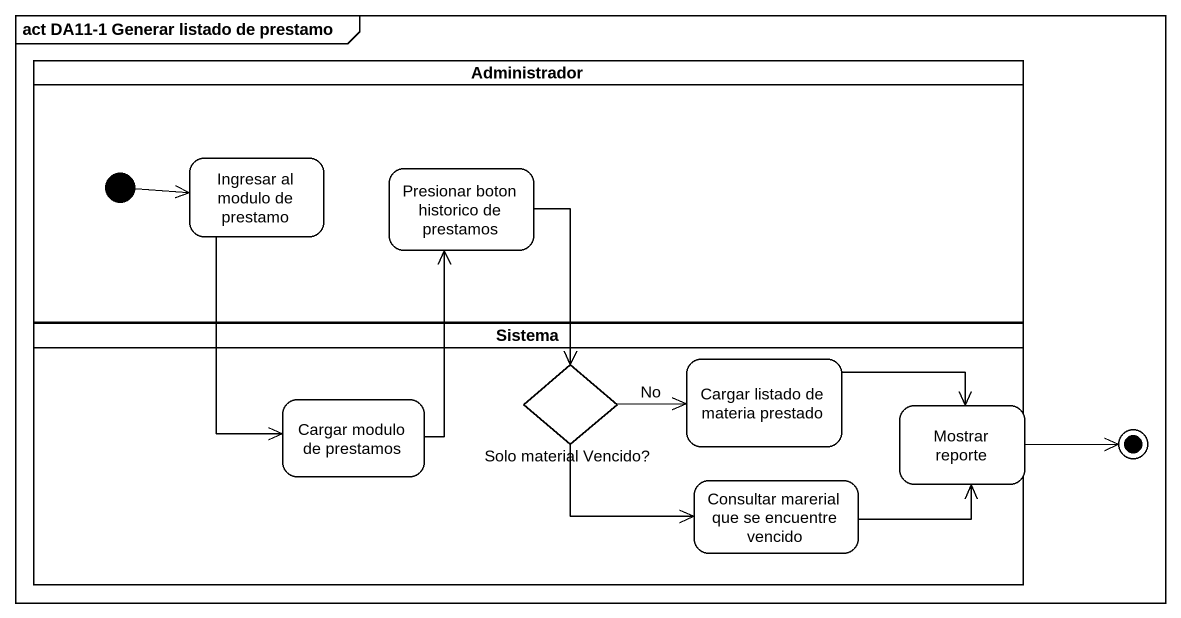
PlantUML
@startuml
mainframe act DA11-1 Generar listado de prestamo
hide empty description
state Administrador <<partition>> {
  state "Ingresar al modulo de prestamo" as Ingresar_al_modulo_de
  state "Presionar boton historico de prestamos" as Presionar_boton_historico
  [*] -right-> Ingresar_al_modulo_de
}
state Sistema <<partition>> {
  state "Solo material Vencido?" as Solo_material_Vencido <<choice>>
  state "Cargar listado de materia prestado" as Cargar_listado_de_materia
  state "Cargar modulo de prestamos" as Cargar_modulo_de_prestamos
  state "Mostrar reporte" as Mostrar_reporte
  state "Consultar marerial que se encuentre vencido" as Consultar_marerial_que_se
}
state final1 <<end>>
Ingresar_al_modulo_de --> Cargar_modulo_de_prestamos
Presionar_boton_historico --> Solo_material_Vencido
Solo_material_Vencido -right-> Cargar_listado_de_materia : No
Solo_material_Vencido -right-> Consultar_marerial_que_se
Cargar_listado_de_materia -right-> Mostrar_reporte
Cargar_modulo_de_prestamos -up-> Presionar_boton_historico
Mostrar_reporte -right-> final1
Consultar_marerial_que_se -right-> Mostrar_reporte
@enduml
